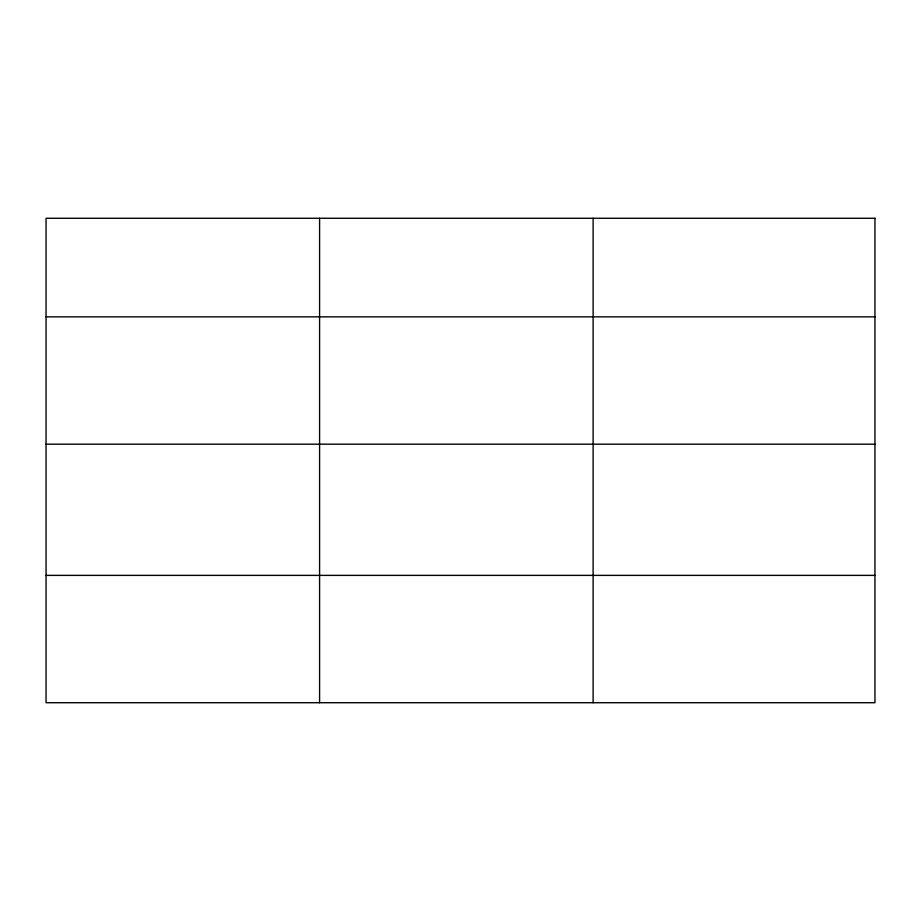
<?xml version="1.0" encoding="UTF-8"?>
<svg xmlns="http://www.w3.org/2000/svg" width="921" height="921" viewBox="0 0 921 921"><rect width="100%" height="100%" fill="white"/><g stroke="black" fill="none" stroke-linecap="round" stroke-linejoin="round"><path stroke-width="1.38" d="M46.05 316.847L874.95 316.847M46.05 444.187L874.95 444.187M46.05 575.383L874.95 575.383M593.124 218.277L593.124 702.723M319.587 218.277L319.587 702.723M874.95 218.277L46.05 218.277L46.05 702.723L874.95 702.723L874.95 218.277"/></g></svg>
